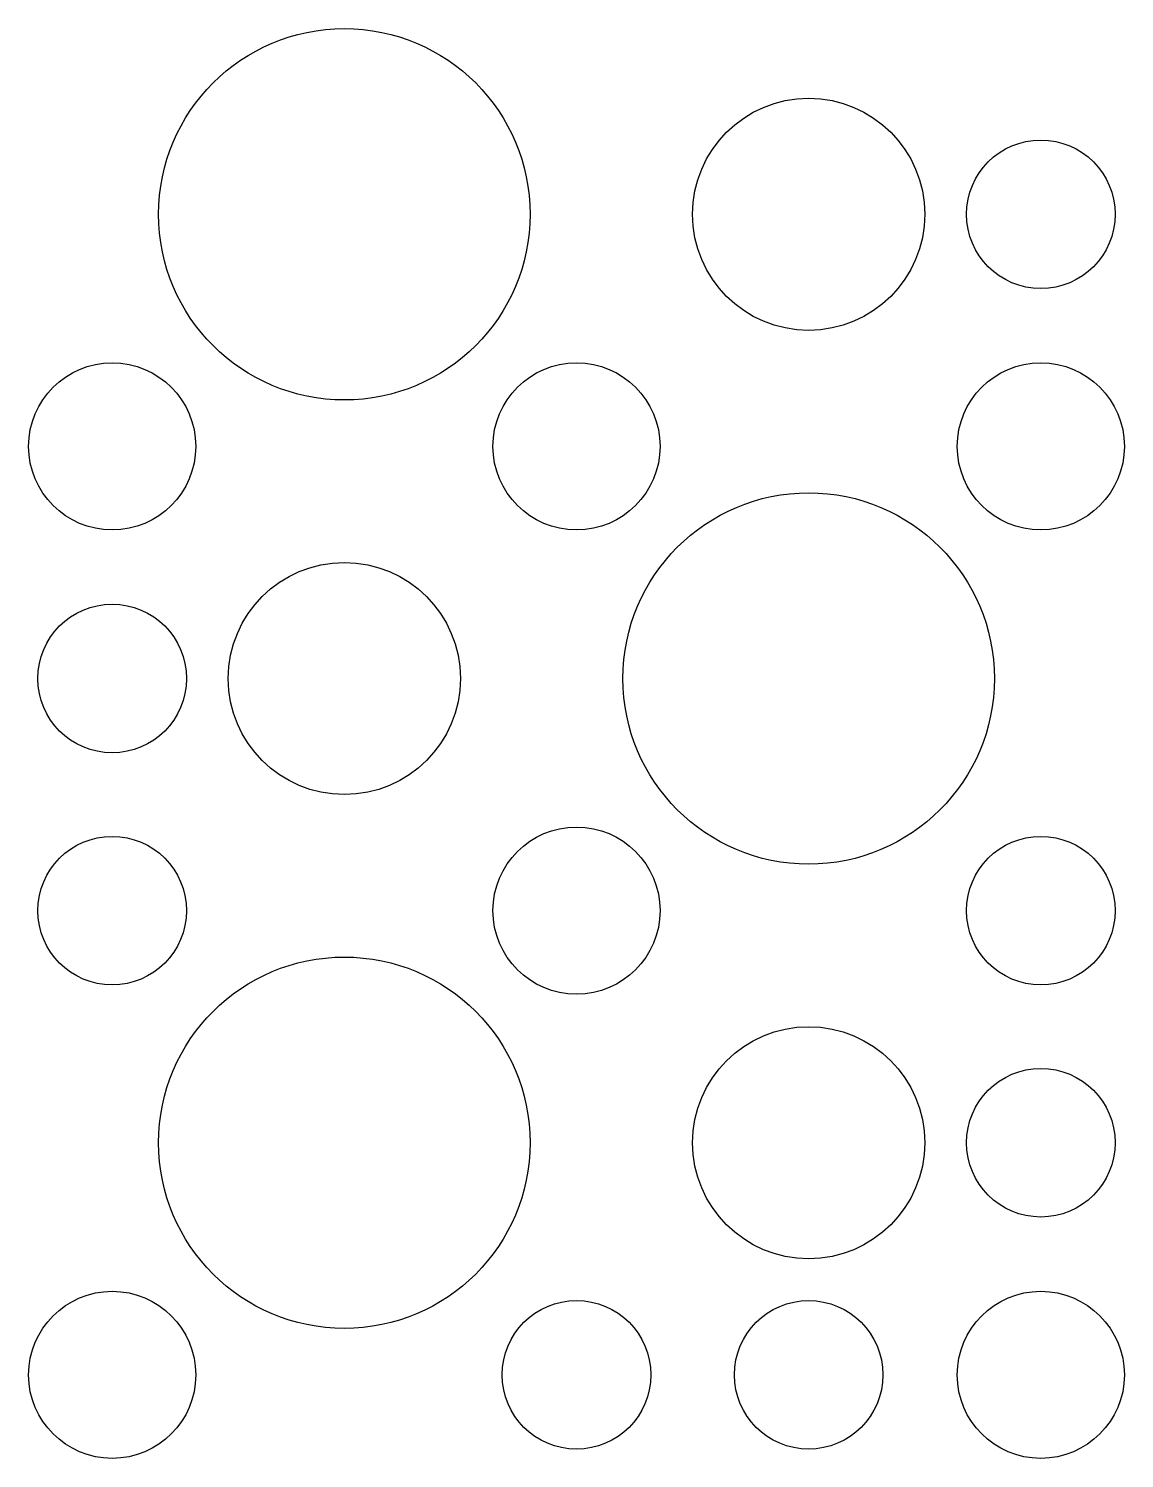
# Model space of a CAD drawing. Extents: x -203 to 33, y -218 to 90.
import ezdxf

# ---------------------------------------------------------------- set-up
doc = ezdxf.new("R2010")
doc.units = 0

msp = doc.modelspace()

# ---------------------------------------------------------------- linework, layer by layer
for centre, radius in [((-135, 50), 40), ((-35, 50), 25), ((15, 50), 16), ((-185, 0), 18), ((-85, 0), 18), ((15, 0), 18), ((-35, -50), 40), ((-135, -50), 25), ((-185, -50), 16), ((-85, -100), 18), ((-185, -100), 16), ((15, -100), 16), ((-135, -150), 40), ((-35, -150), 25), ((15, -150), 16), ((-185, -200), 18), ((-85, -200), 16), ((-35, -200), 16), ((15, -200), 18)]:
    msp.add_circle(centre, radius)

doc.saveas('drawing.dxf')
